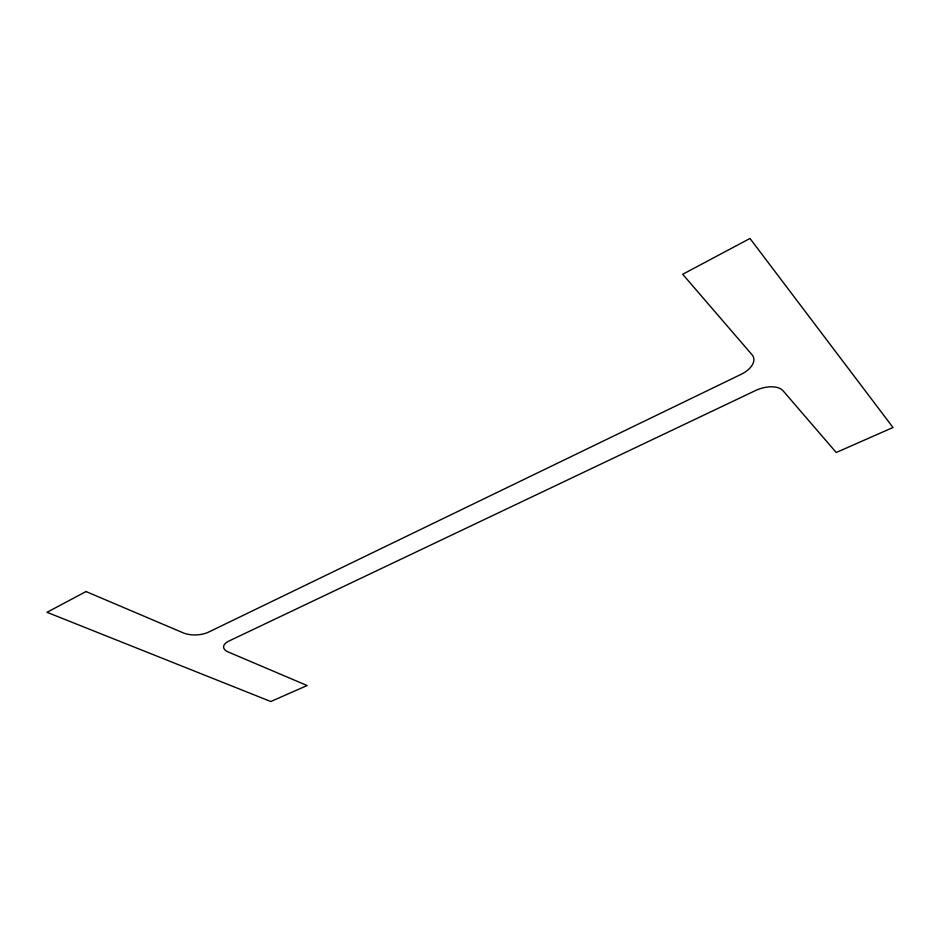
<?xml version="1.0" encoding="UTF-8"?>
<svg xmlns="http://www.w3.org/2000/svg" width="940" height="940" viewBox="0 0 940 940"><rect width="100%" height="100%" fill="white"/><g stroke="black" fill="none" stroke-linecap="round" stroke-linejoin="round"><path stroke-width="1.41" d="M86.034 591.542L47 612.304L270.814 701.522L307.122 685.53L228.256 651.996A17.167 7.72 -3.8 0 1 228.996 641.01L755.525 390.547A21.514 11.527 -18 0 1 783.032 390.735L836.224 452.504L893 427.5L749.979 238.478L682.698 274.269L752.059 354.791A22.419 12.643 -18.1 0 1 741.025 374.379L208.551 632.127A17.895 8.248 -2.7 0 1 183.464 632.961L86.034 591.542"/></g></svg>
